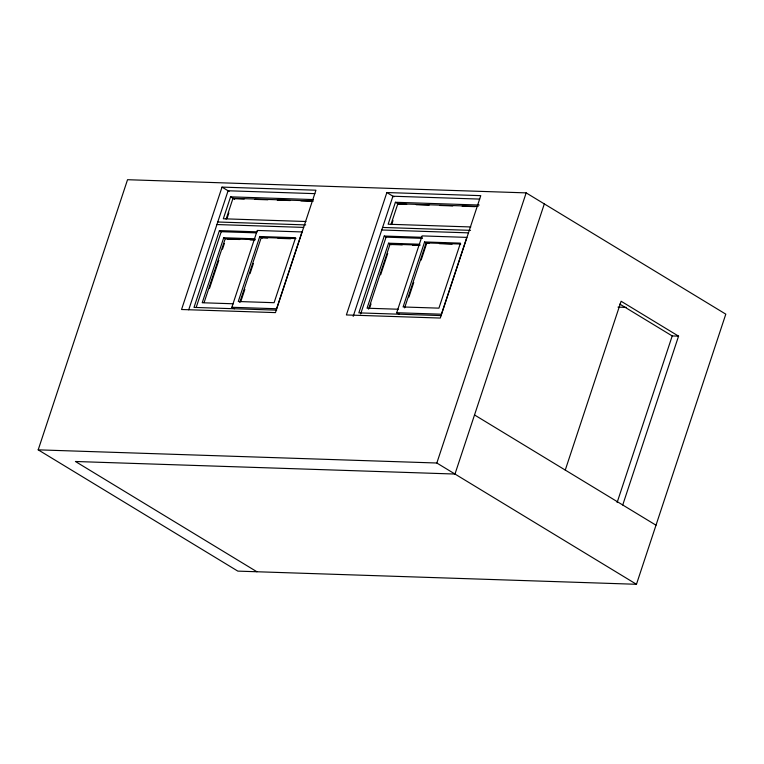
<?xml version="1.0" encoding="UTF-8"?>
<svg xmlns="http://www.w3.org/2000/svg" width="764" height="764" viewBox="0 0 764 764"><rect width="100%" height="100%" fill="white"/><g stroke="black" fill="none" stroke-linecap="round" stroke-linejoin="round"><path stroke-width="1.15" d="M38.2 449.843L127.54 179.712L526.167 192.881L725.8 314.157L636.46 584.288L237.833 571.119L38.2 449.843L436.836 463.013L636.46 584.288M222.028 187.104L181.555 309.506L275.46 312.61L315.933 190.207L222.028 187.104L229.085 191.392M188.718 309.802L228.083 190.771L314.854 193.645M257.191 231.845L219.411 230.594L194.008 307.414L276.644 310.146M313.221 199.566L230.575 196.835L223.317 218.781L305.963 221.512M196.195 307.386L221.226 231.702L256.532 232.867M226.106 219.153L233.001 198.296L313.278 200.951M227.07 218.418L228.885 212.936M254.928 238.788L223.718 237.757L202.221 302.754L233.431 303.786M204.112 302.554L225.237 238.674L255.281 239.667M209.527 288.353L218.8 260.333M222.505 249.131L224.358 243.525M231.864 307.281L257.267 230.461L301.99 231.941L276.587 308.752L231.864 307.281L234.405 308.818M259.76 236.515L238.263 301.513L274.095 302.697L295.592 237.7L259.76 236.515L262.3 238.062M239.781 302.429L261.278 237.432L295.945 238.578M240.755 301.684L244.833 289.355M250.019 273.665L253.352 263.58M386.861 192.547L346.378 314.949L440.284 318.053L480.766 195.651L386.861 192.547L393.918 196.835M353.178 316.372L392.916 196.224L479.687 199.089M422.024 237.298L384.244 236.047L358.841 312.868L441.477 315.599M479.229 205.048L395.408 202.279L388.15 224.224L470.796 226.956M360.656 313.966L386.059 237.146L422.549 238.358M390.929 224.597L397.834 203.749L478.111 206.404M391.903 223.871L392.992 220.576M419.761 244.232L388.551 243.2L367.054 308.207L398.264 309.239M368.573 309.124L390.07 244.127L420.114 245.12M369.919 307.252L371.027 303.891M380.663 274.753L387.701 253.457M396.697 312.724L422.1 235.904L466.823 237.384L441.42 314.205L396.697 312.724L399.238 314.271M424.593 241.959L403.096 306.966L438.928 308.15L460.425 243.143L424.593 241.959L427.133 243.506M404.614 307.882L426.111 242.885L460.778 244.031M408.921 297.043L413.744 282.47M421.155 260.056L426.713 243.248L429.024 243.324M436.836 463.013L526.167 192.881M544.321 203.912L454.981 474.043L75.426 461.494L256.905 571.749M565.264 470.08L621.103 301.245L678.566 336.15L622.736 504.985M617.121 502.511L672.215 335.94L678.566 336.15M233.603 198.669L244.232 199.022M254.851 199.366L267.839 199.796M277.284 200.111L290.272 200.54M300.901 200.894L312.705 201.285M406.696 204.389L398.436 204.112L395.408 202.279M416.141 204.704L429.129 205.134M439.758 205.478L452.746 205.908M462.191 206.223L475.17 206.652M217.75 221.999L305.715 224.912M382.583 227.452L470.548 230.356M216.919 224.54L303.69 227.405M381.742 229.993L468.523 232.858M261.88 237.805L267.658 237.996M278.058 238.339L290.769 238.76M439.424 243.668L452.135 244.088M226.994 239.084L239.705 239.504M250.105 239.848L254.727 240.001M390.671 244.49L402.227 244.872M412.627 245.215L419.56 245.445M618.009 307.118L626.356 307.395M619.785 304.091L672.215 335.94M384.244 236.047L386.259 237.27M388.551 243.2L391.092 244.747M230.575 196.835L234.615 199.28M219.411 230.594L221.426 231.826M223.718 237.757L225.418 238.788M474.52 414.947L656.009 525.202"/></g></svg>
